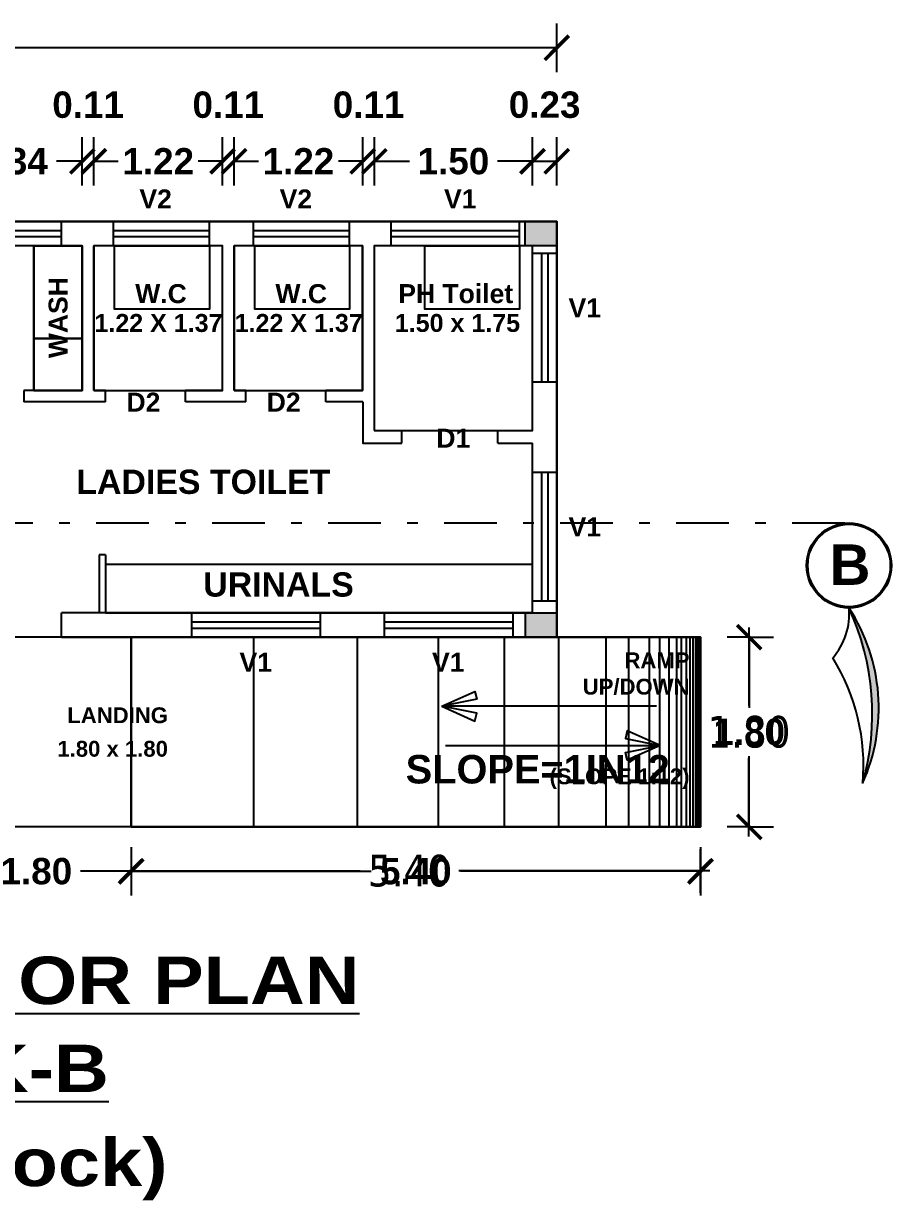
# Model space of a CAD drawing. Header units: metres. Extents: x 743 to 2261, y -742 to 557.
# Drawn here: x 2155.94 to 2164.17, y -643.53 to -632.37 of the extents above; entities that cross this region are included whole.
import ezdxf

# ---------------------------------------------------------------- set-up
doc = ezdxf.new("R2010")
doc.units = ezdxf.units.M
doc.linetypes.add('DASHDOT', pattern=[1, 0.5, -0.25, 0, -0.25])
for name, color, linetype in [('BLK_1_FLR_0_WATER_CLOSET', 213, 'Continuous'), ('BLK_2_DA_RAMP_2', 1, 'Continuous'), ('BLK_2_FLR_0_SP_WC', 233, 'Continuous'), ('BLK_2_FLR_0_WASH', 55, 'Continuous'), ('BLK_2_FLR_0_WATER_CLOSET', 2, 'Continuous'), ('TOILET_VENTILATION', 6, 'Continuous')]:
    doc.layers.add(name, color=color, linetype=linetype)
doc.layers.add('BLK_2_COVERED_AREA', color=140, linetype='Continuous', plot=False)
doc.layers.add('BLK_2_FLR_0_BLT_UP_AREA', color=45, linetype='Continuous', plot=False)
doc.styles.add('CEN-GOT', font='arialbd.ttf')
doc.styles.add('CGR', font='ariblk.ttf')
doc.styles.add('kavi', font='ARLRDBD.TTF')
doc.styles.add('STYLE1', font='tahoma.ttf', dxfattribs={"height": 0.4})
doc.styles.add('STYLE2', font='tahoma.ttf', dxfattribs={"height": 0.3})
doc.styles.add('TITLE', font='arialbd.ttf')
doc.dimstyles.new('kavi', dxfattribs={"dimtxt": 0.11, "dimasz": 0.23, "dimexe": 0.18, "dimexo": 0.0625, "dimgap": 0.09, "dimtad": 0, "dimtih": 1, "dimtoh": 1, "dimzin": 0, "dimdsep": 46, "dimtxsty": 'kavi', "dimblk": 'ARCHTICK', "dimcen": 0.09, "dimse1": 1, "dimse2": 1, "dimadec": 0, "dimazin": 0, "dimtfac": 1, "dimtofl": 0, "dimtmove": 0, "dimatfit": 3, "dimldrblk": 'ARCHTICK', "dimfxl": 0, "dimtolj": 1, "dimtzin": 0, "dimarcsym": 0})
doc.dimstyles.new('STY', dxfattribs={"dimscale": 0.9, "dimtxt": 0.23, "dimasz": 0.18, "dimexe": 0.15, "dimexo": 0.6, "dimgap": 0.1, "dimtad": 1, "dimtih": 1, "dimtoh": 1, "dimzin": 0, "dimdsep": 46, "dimtxsty": 'STYLE1', "dimblk": 'CLOSEDBLANK', "dimcen": 0.09375, "dimdle": 0.1, "dimse1": 1, "dimse2": 1, "dimadec": 0, "dimazin": 0, "dimtfac": 1, "dimtmove": 2, "dimatfit": 2, "dimfxl": 0, "dimtolj": 1, "dimtzin": 0, "dimarcsym": 0})

# ---------------------------------------------------------------- blocks, each defined once
blk = doc.blocks.new('_ArchTick')
at = {"color": 0, "linetype": 'ByBlock', "const_width": 0.15}
blk.add_lwpolyline([(-0.5, -0.5), (0.5, 0.5)], dxfattribs=at)
blk = doc.blocks.new('*D88')
at = {"color": 7, "linetype": 'ByBlock', "lineweight": -2}
for p, q in [((2155.16, -633.908), (2155.16, -633.448)), ((2156.495, -633.908), (2156.495, -633.448)), ((2155.16, -633.678), (2155.406, -633.678)), ((2156.495, -633.678), (2156.25, -633.678))]:
    blk.add_line(p, q, dxfattribs=at)
at = {"color": 7, "linetype": 'ByBlock', "lineweight": -2, "xscale": 0.23, "yscale": 0.23, "zscale": 0.23, "rotation": 180}
blk.add_blockref('_ArchTick', (2155.16, -633.678), dxfattribs=at)
at = {"color": 7, "linetype": 'ByBlock', "lineweight": -2, "xscale": 0.23, "yscale": 0.23, "zscale": 0.23}
blk.add_blockref('_ArchTick', (2156.495, -633.678), dxfattribs=at)
at = {"color": 0, "linetype": 'ByBlock', "insert": (2155.828, -633.678), "char_height": 0.25, "attachment_point": 5, "style": 'CEN-GOT'}
blk.add_mtext('\\A1;1.34', dxfattribs=at)
blk = doc.blocks.new('*D89')
at = {"color": 7, "linetype": 'ByBlock', "lineweight": -2}
for p, q in [((2156.495, -633.908), (2156.495, -633.448)), ((2156.605, -633.908), (2156.605, -633.448)), ((2156.495, -633.678), (2156.265, -633.678)), ((2156.605, -633.678), (2156.835, -633.678))]:
    blk.add_line(p, q, dxfattribs=at)
at = {"color": 7, "linetype": 'ByBlock', "lineweight": -2, "xscale": 0.23, "yscale": 0.23, "zscale": 0.23}
blk.add_blockref('_ArchTick', (2156.495, -633.678), dxfattribs=at)
at = {"color": 7, "linetype": 'ByBlock', "lineweight": -2, "xscale": 0.23, "yscale": 0.23, "zscale": 0.23, "rotation": 180}
blk.add_blockref('_ArchTick', (2156.605, -633.678), dxfattribs=at)
at = {"color": 0, "linetype": 'ByBlock', "insert": (2156.55, -633.143), "char_height": 0.25, "attachment_point": 5, "style": 'CEN-GOT'}
blk.add_mtext('\\A1;0.11', dxfattribs=at)
blk = doc.blocks.new('*D90')
at = {"color": 7, "linetype": 'ByBlock', "lineweight": -2}
for p, q in [((2156.605, -633.908), (2156.605, -633.448)), ((2157.825, -633.908), (2157.825, -633.448)), ((2156.605, -633.678), (2156.798, -633.678)), ((2157.825, -633.678), (2157.633, -633.678))]:
    blk.add_line(p, q, dxfattribs=at)
at = {"color": 7, "linetype": 'ByBlock', "lineweight": -2, "xscale": 0.23, "yscale": 0.23, "zscale": 0.23, "rotation": 180}
blk.add_blockref('_ArchTick', (2156.605, -633.678), dxfattribs=at)
at = {"color": 7, "linetype": 'ByBlock', "lineweight": -2, "xscale": 0.23, "yscale": 0.23, "zscale": 0.23}
blk.add_blockref('_ArchTick', (2157.825, -633.678), dxfattribs=at)
at = {"color": 0, "linetype": 'ByBlock', "insert": (2157.215, -633.678), "char_height": 0.25, "attachment_point": 5, "style": 'CEN-GOT'}
blk.add_mtext('\\A1;1.22', dxfattribs=at)
blk = doc.blocks.new('*D91')
at = {"color": 7, "linetype": 'ByBlock', "lineweight": -2}
for p, q in [((2157.825, -633.908), (2157.825, -633.448)), ((2157.935, -633.908), (2157.935, -633.448)), ((2157.825, -633.678), (2157.595, -633.678)), ((2157.935, -633.678), (2158.165, -633.678))]:
    blk.add_line(p, q, dxfattribs=at)
at = {"color": 7, "linetype": 'ByBlock', "lineweight": -2, "xscale": 0.23, "yscale": 0.23, "zscale": 0.23}
blk.add_blockref('_ArchTick', (2157.825, -633.678), dxfattribs=at)
at = {"color": 7, "linetype": 'ByBlock', "lineweight": -2, "xscale": 0.23, "yscale": 0.23, "zscale": 0.23, "rotation": 180}
blk.add_blockref('_ArchTick', (2157.935, -633.678), dxfattribs=at)
at = {"color": 0, "linetype": 'ByBlock', "insert": (2157.88, -633.143), "char_height": 0.25, "attachment_point": 5, "style": 'CEN-GOT'}
blk.add_mtext('\\A1;0.11', dxfattribs=at)
blk = doc.blocks.new('*D92')
at = {"color": 7, "linetype": 'ByBlock', "lineweight": -2}
for p, q in [((2157.935, -633.908), (2157.935, -633.448)), ((2159.155, -633.908), (2159.155, -633.448)), ((2157.935, -633.678), (2158.128, -633.678)), ((2159.155, -633.678), (2158.963, -633.678))]:
    blk.add_line(p, q, dxfattribs=at)
at = {"color": 7, "linetype": 'ByBlock', "lineweight": -2, "xscale": 0.23, "yscale": 0.23, "zscale": 0.23, "rotation": 180}
blk.add_blockref('_ArchTick', (2157.935, -633.678), dxfattribs=at)
at = {"color": 7, "linetype": 'ByBlock', "lineweight": -2, "xscale": 0.23, "yscale": 0.23, "zscale": 0.23}
blk.add_blockref('_ArchTick', (2159.155, -633.678), dxfattribs=at)
at = {"color": 0, "linetype": 'ByBlock', "insert": (2158.545, -633.678), "char_height": 0.25, "attachment_point": 5, "style": 'CEN-GOT'}
blk.add_mtext('\\A1;1.22', dxfattribs=at)
blk = doc.blocks.new('*D93')
at = {"color": 7, "linetype": 'ByBlock', "lineweight": -2}
for p, q in [((2159.155, -633.908), (2159.155, -633.448)), ((2159.265, -633.908), (2159.265, -633.448)), ((2159.155, -633.678), (2158.925, -633.678)), ((2159.265, -633.678), (2159.495, -633.678))]:
    blk.add_line(p, q, dxfattribs=at)
at = {"color": 7, "linetype": 'ByBlock', "lineweight": -2, "xscale": 0.23, "yscale": 0.23, "zscale": 0.23}
blk.add_blockref('_ArchTick', (2159.155, -633.678), dxfattribs=at)
at = {"color": 7, "linetype": 'ByBlock', "lineweight": -2, "xscale": 0.23, "yscale": 0.23, "zscale": 0.23, "rotation": 180}
blk.add_blockref('_ArchTick', (2159.265, -633.678), dxfattribs=at)
at = {"color": 0, "linetype": 'ByBlock', "insert": (2159.21, -633.143), "char_height": 0.25, "attachment_point": 5, "style": 'CEN-GOT'}
blk.add_mtext('\\A1;0.11', dxfattribs=at)
blk = doc.blocks.new('*D94')
at = {"color": 7, "linetype": 'ByBlock', "lineweight": -2}
for p, q in [((2159.265, -633.908), (2159.265, -633.448)), ((2160.765, -633.908), (2160.765, -633.448)), ((2159.265, -633.678), (2159.598, -633.678)), ((2160.765, -633.678), (2160.433, -633.678))]:
    blk.add_line(p, q, dxfattribs=at)
at = {"color": 7, "linetype": 'ByBlock', "lineweight": -2, "xscale": 0.23, "yscale": 0.23, "zscale": 0.23, "rotation": 180}
blk.add_blockref('_ArchTick', (2159.265, -633.678), dxfattribs=at)
at = {"color": 7, "linetype": 'ByBlock', "lineweight": -2, "xscale": 0.23, "yscale": 0.23, "zscale": 0.23}
blk.add_blockref('_ArchTick', (2160.765, -633.678), dxfattribs=at)
at = {"color": 0, "linetype": 'ByBlock', "insert": (2160.015, -633.678), "char_height": 0.25, "attachment_point": 5, "style": 'CEN-GOT'}
blk.add_mtext('\\A1;1.50', dxfattribs=at)
blk = doc.blocks.new('*D95')
at = {"color": 7, "linetype": 'ByBlock', "lineweight": -2}
for p, q in [((2160.765, -633.908), (2160.765, -633.448)), ((2160.995, -633.908), (2160.995, -633.448)), ((2160.765, -633.678), (2160.995, -633.678))]:
    blk.add_line(p, q, dxfattribs=at)
at = {"color": 7, "linetype": 'ByBlock', "lineweight": -2, "xscale": 0.23, "yscale": 0.23, "zscale": 0.23, "rotation": 180}
blk.add_blockref('_ArchTick', (2160.765, -633.678), dxfattribs=at)
at = {"color": 7, "linetype": 'ByBlock', "lineweight": -2, "xscale": 0.23, "yscale": 0.23, "zscale": 0.23}
blk.add_blockref('_ArchTick', (2160.995, -633.678), dxfattribs=at)
at = {"color": 0, "linetype": 'ByBlock', "insert": (2160.88, -633.143), "char_height": 0.25, "attachment_point": 5, "style": 'CEN-GOT'}
blk.add_mtext('\\A1;0.23', dxfattribs=at)
blk = doc.blocks.new('*D96')
at = {"color": 7, "linetype": 'ByBlock', "lineweight": -2}
for p, q in [((2149.095, -632.832), (2149.095, -632.372)), ((2160.995, -632.832), (2160.995, -632.372)), ((2149.095, -632.602), (2154.531, -632.602)), ((2160.995, -632.602), (2155.56, -632.602))]:
    blk.add_line(p, q, dxfattribs=at)
at = {"color": 7, "linetype": 'ByBlock', "lineweight": -2, "xscale": 0.23, "yscale": 0.23, "zscale": 0.23, "rotation": 180}
blk.add_blockref('_ArchTick', (2149.095, -632.602), dxfattribs=at)
at = {"color": 7, "linetype": 'ByBlock', "lineweight": -2, "xscale": 0.23, "yscale": 0.23, "zscale": 0.23}
blk.add_blockref('_ArchTick', (2160.995, -632.602), dxfattribs=at)
at = {"color": 0, "linetype": 'ByBlock', "insert": (2155.045, -632.602), "char_height": 0.25, "attachment_point": 5, "style": 'CEN-GOT'}
blk.add_mtext('\\A1;11.90', dxfattribs=at)
blk = doc.blocks.new('*D76')
at = {"color": 7, "linetype": 'ByBlock', "lineweight": -2}
for p, q in [((2155.16, -640.181), (2155.16, -640.641)), ((2156.958, -640.181), (2156.958, -640.641)), ((2155.16, -640.411), (2155.642, -640.411)), ((2156.958, -640.411), (2156.477, -640.411))]:
    blk.add_line(p, q, dxfattribs=at)
at = {"color": 7, "linetype": 'ByBlock', "lineweight": -2, "xscale": 0.23, "yscale": 0.23, "zscale": 0.23, "rotation": 180}
blk.add_blockref('_ArchTick', (2155.16, -640.411), dxfattribs=at)
at = {"color": 7, "linetype": 'ByBlock', "lineweight": -2, "xscale": 0.23, "yscale": 0.23, "zscale": 0.23}
blk.add_blockref('_ArchTick', (2156.958, -640.411), dxfattribs=at)
at = {"color": 0, "linetype": 'ByBlock', "insert": (2156.059, -640.411), "char_height": 0.25, "attachment_point": 5, "style": 'CEN-GOT'}
blk.add_mtext('\\A1;1.80', dxfattribs=at)
blk = doc.blocks.new('*D100')
at = {"color": 7, "linetype": 'ByBlock', "lineweight": -2}
for p, q in [((2156.958, -640.181), (2156.958, -640.641)), ((2162.358, -640.181), (2162.358, -640.641)), ((2156.958, -640.411), (2159.235, -640.411)), ((2162.358, -640.411), (2160.082, -640.411))]:
    blk.add_line(p, q, dxfattribs=at)
at = {"color": 7, "linetype": 'ByBlock', "lineweight": -2, "xscale": 0.23, "yscale": 0.23, "zscale": 0.23, "rotation": 180}
blk.add_blockref('_ArchTick', (2156.958, -640.411), dxfattribs=at)
at = {"color": 7, "linetype": 'ByBlock', "lineweight": -2, "xscale": 0.23, "yscale": 0.23, "zscale": 0.23}
blk.add_blockref('_ArchTick', (2162.358, -640.411), dxfattribs=at)
at = {"color": 0, "linetype": 'ByBlock', "insert": (2159.658, -640.411), "char_height": 0.25, "attachment_point": 5, "style": 'CEN-GOT'}
blk.add_mtext('\\A1;5.40', dxfattribs=at)
blk = doc.blocks.new('*D77')
at = {"color": 7, "linetype": 'ByBlock', "lineweight": -2}
for p, q in [((2162.82, -638.19), (2163.05, -638.19)), ((2162.82, -638.19), (2162.82, -638.862)), ((2162.82, -639.99), (2162.82, -639.318)), ((2162.82, -639.99), (2163.05, -639.99))]:
    blk.add_line(p, q, dxfattribs=at)
at = {"color": 7, "linetype": 'ByBlock', "lineweight": -2, "xscale": 0.23, "yscale": 0.23, "zscale": 0.23}
for p, rotation in [((2162.82, -638.19), 90), ((2162.82, -639.99), 270)]:
    blk.add_blockref('_ArchTick', p, dxfattribs=dict(at, rotation=rotation))
at = {"color": 0, "linetype": 'ByBlock', "insert": (2162.82, -639.09), "char_height": 0.25, "attachment_point": 5, "style": 'CEN-GOT'}
blk.add_mtext('\\A1;1.80', dxfattribs=at)
blk = doc.blocks.new('*D167')
at = {"layer": 'BLK_2_DA_RAMP_2', "color": 0, "lineweight": -2}
for p, q in [((2162.818, -638.1), (2162.818, -638.843)), ((2162.818, -638.19), (2162.611, -638.19)), ((2162.818, -640.08), (2162.818, -639.337)), ((2162.818, -639.99), (2162.611, -639.99))]:
    blk.add_line(p, q, dxfattribs=at)
at = {"layer": 'Defpoints', "color": 0, "linetype": 'ByBlock'}
for p in [(2162.818, -638.19), (2162.964, -638.19), (2162.964, -639.99)]:
    blk.add_point(p, dxfattribs=at)
at = {"layer": 'BLK_2_DA_RAMP_2', "color": 0, "linetype": 'ByBlock', "lineweight": -2, "xscale": 0.207, "yscale": 0.207, "zscale": 0.207}
for p, rotation in [((2162.818, -638.19), 90), ((2162.818, -639.99), 270)]:
    blk.add_blockref('_ArchTick', p, dxfattribs=dict(at, rotation=rotation))
at = {"layer": 'BLK_2_DA_RAMP_2', "color": 0, "linetype": 'ByBlock', "lineweight": 40, "insert": (2162.818, -639.09), "char_height": 0.3, "attachment_point": 5, "style": 'STYLE2'}
blk.add_mtext('\\A1;1.80', dxfattribs=at)
blk = doc.blocks.new('*D168')
at = {"layer": 'BLK_2_DA_RAMP_2', "color": 0, "lineweight": -2}
for p, q in [((2156.957, -640.2), (2156.957, -640.614)), ((2162.357, -640.614), (2162.357, -640.2)), ((2156.867, -640.407), (2159.129, -640.407)), ((2162.447, -640.407), (2160.067, -640.407))]:
    blk.add_line(p, q, dxfattribs=at)
at = {"layer": 'Defpoints', "color": 0, "linetype": 'ByBlock'}
for p in [(2156.957, -639.99), (2162.357, -640.407), (2162.357, -641.186)]:
    blk.add_point(p, dxfattribs=at)
at = {"layer": 'BLK_2_DA_RAMP_2', "color": 0, "linetype": 'ByBlock', "lineweight": -2, "xscale": 0.207, "yscale": 0.207, "zscale": 0.207, "rotation": 180}
blk.add_blockref('_ArchTick', (2156.957, -640.407), dxfattribs=at)
at = {"layer": 'BLK_2_DA_RAMP_2', "color": 0, "linetype": 'ByBlock', "lineweight": -2, "xscale": 0.207, "yscale": 0.207, "zscale": 0.207}
blk.add_blockref('_ArchTick', (2162.357, -640.407), dxfattribs=at)
at = {"layer": 'BLK_2_DA_RAMP_2', "color": 0, "linetype": 'ByBlock', "lineweight": 40, "insert": (2159.598, -640.407), "char_height": 0.3, "attachment_point": 5, "style": 'STYLE2'}
blk.add_mtext('\\A1;5.40', dxfattribs=at)

msp = doc.modelspace()

# ---------------------------------------------------------------- hatches: boundary and pattern name
at = {"linetype": 'ByBlock'}
h = msp.add_hatch(color=5, dxfattribs=at)
h.dxf.hatch_style = 1
h.paths.add_polyline_path([(2160.695, -634.48), (2160.695, -634.25), (2160.995, -634.25), (2160.995, -634.48)])
at = {"ltscale": 1.5}
msp.add_hatch(color=5, dxfattribs=at).paths.add_polyline_path([(2163.896, -639.577, 0.180288), (2163.767, -637.914, -0.255551)])
msp.add_hatch(color=5, dxfattribs=at).paths.add_polyline_path([(2163.896, -639.577, 0.180288), (2163.767, -637.914, -0.255551)])
at = {"linetype": 'ByBlock'}
h = msp.add_hatch(color=5, dxfattribs=at)
h.dxf.hatch_style = 1
h.paths.add_polyline_path([(2160.697, -638.19), (2160.697, -637.96), (2160.997, -637.96), (2160.997, -638.19)])

# ---------------------------------------------------------------- linework, layer by layer
at = {"color": 5}
for p, q in [((2156.298, -634.336), (2155.388, -634.336)), ((2156.298, -634.48), (2156.298, -634.25)), ((2156.79, -634.48), (2156.79, -634.25)), ((2157.7, -634.336), (2156.79, -634.336)), ((2157.7, -634.48), (2157.7, -634.25)), ((2158.12, -634.48), (2158.12, -634.25)), ((2159.03, -634.336), (2158.12, -634.336)), ((2159.03, -634.48), (2159.03, -634.25)), ((2159.423, -634.48), (2159.423, -634.25)), ((2160.643, -634.336), (2159.423, -634.336)), ((2160.643, -634.48), (2160.643, -634.25)), ((2156.298, -634.394), (2155.388, -634.394)), ((2157.7, -634.394), (2156.79, -634.394)), ((2159.03, -634.394), (2158.12, -634.394)), ((2160.643, -634.394), (2159.423, -634.394)), ((2160.765, -634.55), (2160.995, -634.55)), ((2160.851, -634.55), (2160.851, -635.77)), ((2160.91, -634.55), (2160.91, -635.77)), ((2160.765, -635.77), (2160.995, -635.77)), ((2159.265, -636.23), (2159.527, -636.23)), ((2160.437, -636.23), (2160.765, -636.23)), ((2160.765, -636.626), (2160.995, -636.626)), ((2160.851, -636.626), (2160.851, -637.846)), ((2160.91, -636.626), (2160.91, -637.846)), ((2160.765, -637.846), (2160.995, -637.846)), ((2157.535, -638.19), (2157.535, -637.96)), ((2158.755, -638.19), (2158.755, -637.96)), ((2159.361, -638.19), (2159.361, -637.96)), ((2160.581, -638.19), (2160.581, -637.96)), ((2157.535, -638.046), (2158.755, -638.046)), ((2157.535, -638.104), (2158.755, -638.104)), ((2159.361, -638.046), (2160.581, -638.046)), ((2159.361, -638.104), (2160.581, -638.104))]:
    msp.add_line(p, q, dxfattribs=at)
at = {"color": 5, "linetype": 'ByBlock'}
for p, q in [((2156.495, -634.48), (2155.16, -634.48)), ((2156.035, -635.85), (2156.035, -634.48)), ((2156.495, -635.85), (2156.495, -634.48)), ((2157.825, -634.48), (2156.605, -634.48)), ((2156.605, -635.85), (2156.605, -634.48)), ((2157.825, -635.85), (2157.825, -634.48)), ((2159.155, -634.48), (2157.935, -634.48)), ((2157.935, -635.85), (2157.935, -634.48)), ((2159.155, -635.85), (2159.155, -634.48)), ((2160.765, -634.48), (2159.265, -634.48)), ((2159.265, -636.23), (2159.265, -634.48)), ((2160.765, -636.17), (2160.765, -634.48)), ((2156.495, -635.85), (2155.94, -635.85)), ((2155.94, -635.85), (2155.94, -635.96)), ((2156.715, -635.85), (2156.605, -635.85)), ((2156.715, -635.96), (2156.715, -635.85)), ((2157.825, -635.85), (2157.475, -635.85)), ((2157.475, -635.96), (2157.475, -635.85)), ((2158.045, -635.85), (2157.935, -635.85)), ((2158.045, -635.96), (2158.045, -635.85)), ((2159.155, -635.85), (2158.805, -635.85)), ((2158.805, -635.96), (2158.805, -635.85)), ((2156.715, -635.96), (2155.94, -635.96)), ((2158.045, -635.96), (2157.475, -635.96)), ((2159.155, -635.96), (2158.805, -635.96)), ((2160.765, -636.23), (2160.765, -635.96)), ((2159.527, -636.35), (2159.527, -636.23)), ((2160.437, -636.35), (2160.437, -636.23)), ((2160.765, -637.96), (2160.765, -636.35)), ((2156.655, -637.409), (2156.655, -637.96)), ((2156.715, -637.409), (2156.655, -637.409)), ((2156.715, -637.409), (2156.715, -637.96)), ((2160.765, -637.5), (2156.715, -637.5)), ((2160.765, -637.96), (2156.299, -637.96)), ((2156.299, -638.19), (2156.299, -637.96)), ((2160.665, -638.19), (2156.299, -638.19))]:
    msp.add_line(p, q, dxfattribs=at)
at = {"color": 5, "linetype": 'DASHDOT'}
msp.add_line((2144.527, -637.108), (2163.767, -637.108), dxfattribs=at)
at = {"color": 5, "linetype": 'ByBlock'}
for points in [[(2156.299, -638.19), (2160.995, -638.19), (2160.995, -634.25), (2155.16, -634.25)], [(2160.995, -634.48), (2160.695, -634.48), (2160.695, -634.25), (2160.995, -634.25), (2160.995, -634.48)], [(2160.997, -638.19), (2160.697, -638.19), (2160.697, -637.96), (2160.997, -637.96), (2160.997, -638.19)]]:
    msp.add_lwpolyline(points, dxfattribs=at)
msp.add_lwpolyline([(2156.495, -635.85), (2156.495, -634.48), (2156.035, -634.48), (2156.035, -635.85)], close=True, dxfattribs=at)
at = {"color": 5}
for points in [[(2159.155, -635.96), (2159.155, -636.35), (2159.527, -636.35)], [(2160.437, -636.35), (2160.765, -636.35)], [(2156.958, -638.19), (2156.958, -639.99), (2153.132, -639.99), (2153.132, -638.19)], [(2158.118, -638.19), (2158.118, -639.99)], [(2159.103, -638.19), (2159.103, -639.99)], [(2159.871, -638.19), (2159.871, -639.99)], [(2160.495, -638.19), (2160.495, -639.99)], [(2161.011, -638.19), (2161.011, -639.99)], [(2161.462, -638.19), (2161.462, -639.99)], [(2161.675, -638.19), (2161.675, -639.99)], [(2161.872, -638.19), (2161.872, -639.99)], [(2161.968, -638.19), (2161.968, -639.99)], [(2162.059, -638.19), (2162.059, -639.99)], [(2162.13, -638.19), (2162.13, -639.99)], [(2162.175, -638.19), (2162.175, -639.99)], [(2162.221, -638.19), (2162.221, -639.99)], [(2162.256, -638.19), (2162.256, -639.99)], [(2162.287, -638.19), (2162.287, -639.99)], [(2162.312, -638.19), (2162.312, -639.99)], [(2162.327, -638.19), (2162.327, -639.99)], [(2162.337, -638.19), (2162.337, -639.99)], [(2159.906, -638.846), (2160.219, -638.706), (2160.236, -638.78), (2159.906, -638.846)], [(2161.942, -638.846), (2159.906, -638.846)], [(2159.906, -638.846), (2160.219, -638.986), (2160.236, -638.911), (2159.906, -638.846)], [(2161.977, -639.218), (2161.663, -639.078), (2161.646, -639.152), (2161.977, -639.218)], [(2159.94, -639.218), (2161.977, -639.218)], [(2161.977, -639.218), (2161.663, -639.358), (2161.646, -639.284), (2161.977, -639.218)]]:
    msp.add_lwpolyline(points, dxfattribs=at)
at = {"color": 5, "ltscale": 400}
msp.add_lwpolyline([(2160.765, -637.96), (2160.765, -637.5), (2156.715, -637.5), (2156.715, -637.96)], close=True, dxfattribs=at)
at = {"color": 5}
msp.add_lwpolyline([(2156.958, -639.99), (2162.358, -639.99), (2162.358, -638.19), (2156.958, -638.19), (2156.958, -639.99)], close=True, dxfattribs=at)
at = {"color": 5, "ltscale": 1.5}
for radius in [0.403, 0.391]:
    msp.add_circle((2163.767, -637.511), radius, dxfattribs=at)
for centre, radius, start, end in [((2163.129, -637.967), 0.641, 318.91, 4.7324), ((2163.129, -637.967), 0.641, 318.91, 4.7324), ((2161.6, -638.918), 2.388, 343.9766, 24.8564), ((2162.311, -638.863), 1.738, 335.7461, 33.0869), ((2161.6, -638.918), 2.388, 343.9766, 24.8564), ((2162.311, -638.863), 1.738, 335.7461, 33.0869), ((2161.971, -639.408), 1.933, 355.0027, 31.8792), ((2161.971, -639.408), 1.933, 355.0027, 31.8792)]:
    msp.add_arc(centre, radius, start, end, dxfattribs=at)
at = {"layer": 'BLK_1_FLR_0_WATER_CLOSET', "color": 2}
msp.add_lwpolyline([(2156.604, -635.85), (2157.824, -635.85), (2157.824, -634.48), (2156.604, -634.48)], close=True, dxfattribs=at)
at = {"layer": 'BLK_2_COVERED_AREA', "ltscale": 400}
msp.add_lwpolyline([(2160.995, -638.19), (2149.095, -638.19), (2149.095, -634.25), (2160.995, -634.25)], close=True, dxfattribs=at)
at = {"layer": 'BLK_2_DA_RAMP_2', "linetype": 'ByBlock', "lineweight": -3}
msp.add_lwpolyline([(2156.957, -639.99), (2156.957, -638.19), (2162.357, -638.19), (2162.357, -639.99)], close=True, dxfattribs=at)
at = {"layer": 'BLK_2_FLR_0_BLT_UP_AREA', "color": 45, "ltscale": 400}
msp.add_lwpolyline([(2160.995, -638.19), (2149.095, -638.19), (2149.095, -634.25), (2160.995, -634.25)], close=True, dxfattribs=at)
at = {"layer": 'BLK_2_FLR_0_SP_WC', "color": 233}
msp.add_lwpolyline([(2159.264, -636.23), (2160.764, -636.23), (2160.764, -634.48), (2159.264, -634.48)], close=True, dxfattribs=at)
at = {"layer": 'BLK_2_FLR_0_WASH', "color": 56}
msp.add_lwpolyline([(2156.034, -634.48), (2156.494, -634.48), (2156.494, -635.36), (2156.034, -635.36)], close=True, dxfattribs=at)
at = {"layer": 'BLK_2_FLR_0_WASH', "color": 57}
msp.add_lwpolyline([(2156.034, -635.36), (2156.494, -635.36), (2156.494, -635.85), (2156.034, -635.85)], close=True, dxfattribs=at)
at = {"layer": 'BLK_2_FLR_0_WATER_CLOSET', "color": 2}
msp.add_lwpolyline([(2157.934, -635.85), (2159.154, -635.85), (2159.154, -634.48), (2157.934, -634.48)], close=True, dxfattribs=at)
at = {"layer": 'TOILET_VENTILATION', "color": 6, "linetype": 'ByBlock', "lineweight": -3}
for points in [[(2157.7, -634.48), (2157.7, -635.08), (2156.8, -635.08), (2156.8, -634.48)], [(2159.03, -634.48), (2159.03, -635.08), (2158.13, -635.08), (2158.13, -634.48)], [(2160.643, -634.48), (2160.643, -635.08), (2159.743, -635.08), (2159.743, -634.48)]]:
    msp.add_lwpolyline(points, close=True, dxfattribs=at)

# ---------------------------------------------------------------- texts
at = {"color": 5, "ltscale": 1.5}
for s, height, style, p in [('V2', 0.18, 'TITLE', (2157.037, -634.125)), ('V2', 0.18, 'TITLE', (2158.367, -634.125)), ('V1', 0.18, 'TITLE', (2159.926, -634.125)), ('W.C', 0.18, 'TITLE', (2156.997, -635.023)), ('W.C', 0.18, 'TITLE', (2158.327, -635.023)), ('PH Toilet', 0.18, 'TITLE', (2159.492, -635.023)), ('V1', 0.18, 'TITLE', (2161.107, -635.159)), ('1.22 X 1.37', 0.17, 'TITLE', (2156.61, -635.296)), ('1.22 X 1.37', 0.17, 'TITLE', (2157.94, -635.296)), ('1.50 x 1.75', 0.17, 'TITLE', (2159.459, -635.296)), ('D2', 0.18, 'TITLE', (2156.914, -636.052)), ('D2', 0.18, 'TITLE', (2158.244, -636.052)), ('D1', 0.18, 'TITLE', (2159.853, -636.394)), ('LADIES TOILET', 0.23, 'TITLE', (2156.438, -636.832)), ('V1', 0.18, 'TITLE', (2161.107, -637.235)), ('B', 0.384, 'CEN-GOT', (2163.583, -637.695)), ('URINALS', 0.23, 'TITLE', (2157.642, -637.806)), ('V1', 0.18, 'TITLE', (2157.986, -638.519)), ('V1', 0.18, 'TITLE', (2159.812, -638.519))]:
    msp.add_text(s, height=height, dxfattribs=dict(at, style=style)).set_placement(p)
at = {"color": 5, "ltscale": 1.5, "style": 'TITLE'}
msp.add_text('WASH', height=0.18, rotation=90, dxfattribs=at).set_placement((2156.355, -635.545))
at = {"color": 5, "style": 'CGR'}
msp.add_text('(Toilet Block)', height=0.45, dxfattribs=at).set_placement((2152.746, -643.396))
at = {"color": 5}
for s, insert, char_height, width, attachment_point, style in [('RAMP\\PUP/DOWN', (2162.254, -638.335), 0.15, 2.58821, 3, 'TITLE'), ('LANDING', (2157.307, -638.856), 0.15, 2.58821, 3, 'TITLE'), ('1.80 x 1.80', (2157.307, -639.174), 0.15, 2.58821, 3, 'TITLE'), ('(SLOPE 1:12)', (2162.254, -639.435), 0.15, 2.58821, 3, 'TITLE'), ('{\\LGROUND FLOOR PLAN }', (2155.088, -641.22), 0.45, 20.8908, 2, 'CGR'), ('{\\LBLOCK-B}', (2155.088, -642.055), 0.45, 20.8908, 2, 'CGR')]:
    msp.add_mtext(s, dxfattribs=dict(at, insert=insert, char_height=char_height, width=width, attachment_point=attachment_point, style=style))
at = {"layer": 'BLK_2_DA_RAMP_2', "linetype": 'ByBlock', "lineweight": -3, "insert": (2159.562, -639.308), "char_height": 0.27, "width": 2.50332, "attachment_point": 1, "style": 'TITLE'}
msp.add_mtext('SLOPE=1IN12', dxfattribs=at)

# ---------------------------------------------------------------- dimensions: what is measured, and where the dimension line sits
at = {"color": 5, "linetype": 'ByBlock'}
for base, p1, p2, picture, middle in [((2160.995, -632.602), (2149.095, -634.861), (2160.995, -634.861), '*D96', (2155.045, -632.602)), ((2156.605, -633.678), (2156.495, -634.631), (2156.605, -634.674), '*D89', (2156.55, -633.143)), ((2157.935, -633.678), (2157.825, -634.648), (2157.935, -634.657), '*D91', (2157.88, -633.143)), ((2159.265, -633.678), (2159.155, -634.718), (2159.265, -634.736), '*D93', (2159.21, -633.143)), ((2160.995, -633.678), (2160.765, -634.55), (2160.995, -634.466), '*D95', (2160.88, -633.143)), ((2156.49541389, -633.678250667), (2155.16041389, -634.735353288), (2156.49541389, -634.630539761), '*D88', (2155.82791389, -633.678250667)), ((2157.825, -633.678), (2156.605, -634.674), (2157.825, -634.648), '*D90', (2157.215, -633.678)), ((2159.155, -633.678), (2157.935, -634.657), (2159.155, -634.718), '*D92', (2158.545, -633.678)), ((2160.765, -633.678), (2159.265, -634.736), (2160.765, -634.55), '*D94', (2160.015, -633.678))]:
    dim = msp.add_linear_dim(base=base, p1=p1, p2=p2, dimstyle='kavi', override={"dimtxt": 0.25, "dimexe": 0.23, "dimexo": 0.23, "dimgap": 0.1, "dimtxsty": 'CEN-GOT', "dimse1": 0, "dimse2": 0, "dimclrd": 7, "dimclre": 7, "dimtmove": 2, "dimfxl": 0.23, "dimfxlon": 1}, dxfattribs=at)
    dim.commit()
    dim.dimension.update_dxf_attribs({"geometry": picture, "text_midpoint": middle})
for base, p1, p2, angle, picture, middle in [((2162.82, -639.99), (2162.736, -638.19), (2162.601, -639.99), 90, '*D77', (2162.82, -639.09)), ((2162.358, -640.411), (2156.958, -639.554), (2162.358, -639.554), 180, '*D100', (2159.658, -640.411)), ((2155.16, -640.411), (2156.958, -639.728), (2155.16, -639.728), 180, '*D76', (2156.059, -640.411))]:
    dim = msp.add_linear_dim(base=base, p1=p1, p2=p2, angle=angle, dimstyle='kavi', override={"dimtxt": 0.25, "dimexe": 0.23, "dimexo": 0.23, "dimgap": 0.1, "dimtxsty": 'CEN-GOT', "dimse1": 0, "dimse2": 0, "dimclrd": 7, "dimclre": 7, "dimtmove": 2, "dimfxl": 0.23, "dimfxlon": 1}, dxfattribs=at)
    dim.commit()
    dim.dimension.update_dxf_attribs({"geometry": picture, "text_midpoint": middle})
at = {"layer": 'BLK_2_DA_RAMP_2', "color": 2, "linetype": 'ByBlock', "lineweight": 40}
dim = msp.add_aligned_dim(p1=(2162.964, -639.99), p2=(2162.964, -638.19), distance=0.145, dimstyle='STY', override={"dimtxt": 0.3, "dimasz": 0.23, "dimexe": 0.23, "dimexo": 0.23, "dimtxsty": 'STYLE2', "dimblk": 'ArchTick', "dimcen": 0.23, "dimse1": 0, "dimse2": 0, "dimldrblk": 'ArchTick', "dimfxl": 0.23, "dimfxlon": 1, "dimtfill": 1, "dimtfillclr": 256, "dimarcsym": 1}, dxfattribs=at)
dim.commit()
dim.dimension.update_dxf_attribs({"geometry": '*D167', "text_midpoint": (2162.818, -639.09)})
at = {"layer": 'BLK_2_DA_RAMP_2', "color": 1, "linetype": 'ByBlock', "lineweight": 40}
dim = msp.add_linear_dim(base=(2162.357, -640.407), p1=(2156.957, -639.99), p2=(2162.357, -641.186), angle=180, dimstyle='STY', override={"dimtxt": 0.3, "dimasz": 0.23, "dimexe": 0.23, "dimexo": 0.23, "dimtxsty": 'STYLE2', "dimblk": 'ArchTick', "dimcen": 0.23, "dimse1": 0, "dimse2": 0, "dimldrblk": 'ArchTick', "dimfxl": 0.23, "dimfxlon": 1, "dimtfill": 1, "dimtfillclr": 256, "dimarcsym": 1}, dxfattribs=at)
dim.commit()
dim.dimension.update_dxf_attribs({"geometry": '*D168', "text_midpoint": (2159.598, -640.407), "dimtype": 160})

doc.saveas('drawing.dxf')
